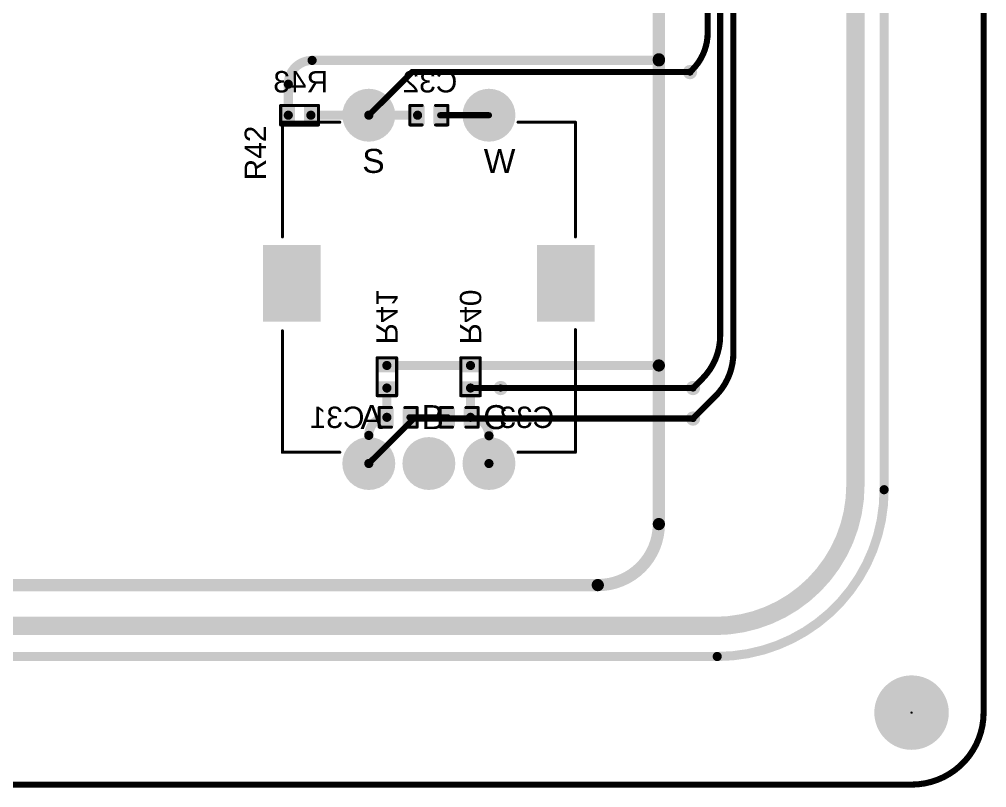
# Model space of a CAD drawing. Header units: inches. Extents: x 0 to 280, y 0 to 81.
# Drawn here: x 239.28 to 279.53, y -0.13 to 31.86 of the extents above; entities that cross this region are included whole.
import ezdxf

# ---------------------------------------------------------------- set-up
doc = ezdxf.new("R2010")
doc.units = ezdxf.units.IN
for name, color, linetype in [('Board Outline', 216, 'Continuous'), ('Bottom Layer', 5, 'Continuous'), ('Bottom Overlay', 54, 'Continuous'), ('Bottom Paste', 16, 'Continuous'), ('Bottom Solder', 6, 'Continuous'), ('Multi-Layer', 9, 'Continuous'), ('Pad Holes', 156, 'Continuous'), ('Top Layer', 1, 'Continuous'), ('Top Overlay', 2, 'Continuous'), ('Top Solder', 216, 'Continuous'), ('Via Holes', 16, 'Continuous')]:
    doc.layers.add(name, color=color, linetype=linetype)
doc.styles.add('Arial', font='', dxfattribs={"height": 0.2})
doc.styles.get('Arial').set_extended_font_data('Arial')

# ---------------------------------------------------------------- blocks, each defined once
blk = doc.blocks.new('R___0402_B_69')
at = {"layer": 'Bottom Layer'}
for points in [[(-0.2413, 0.3175), (-0.2412999999999999, -0.3175), (-0.6985, -0.3175), (-0.6985, 0.3175)], [(0.6985, 0.3175), (0.6985, -0.3175), (0.2413, -0.3175), (0.2412999999999999, 0.3175)]]:
    blk.add_hatch(color=5, dxfattribs=at).paths.add_polyline_path(points)
at = {"layer": 'Bottom Paste'}
for points in [[(-0.2413, 0.3175), (-0.2412999999999999, -0.3175), (-0.6985, -0.3175), (-0.6985, 0.3175)], [(0.6985, 0.3175), (0.6985, -0.3175), (0.2413, -0.3175), (0.2412999999999999, 0.3175)]]:
    blk.add_hatch(color=16, dxfattribs=at).paths.add_polyline_path(points)
at = {"layer": 'Bottom Solder'}
for points in [[(-0.18629884, 0.37250116), (-0.1862988399999999, -0.37250116), (-0.75350116, -0.37250116), (-0.75350116, 0.37250116)], [(0.75350116, 0.37250116), (0.75350116, -0.37250116), (0.18629884, -0.37250116), (0.1862988399999999, 0.37250116)]]:
    blk.add_hatch(color=6, dxfattribs=at).paths.add_polyline_path(points)
at = {"layer": 'Bottom Overlay'}
for points in [[(-0.7874, 0.4064, 0.127, 0.127, 0), (-0.7874, -0.4064, 0.127, 0.127, 0)], [(0.7874, 0.4064, 0.127, 0.127, 0), (-0.7874, 0.4064, 0.127, 0.127, 0)], [(0.8128, 0.4318, 0.0032258, 0.0032258, 0), (-0.8128, 0.4318, 0.0032258, 0.0032258, 0)], [(0.7874, 0.4064, 0.127, 0.127, 0), (0.7874, -0.4064, 0.127, 0.127, 0)], [(0.7874, -0.4064, 0.127, 0.127, 0), (-0.7874, -0.4064, 0.127, 0.127, 0)]]:
    blk.add_lwpolyline(points, format="xyseb", dxfattribs=at)
for points in [[(-0.8191499999999999, 0.4064, 0.0635, 0.0635, 1), (-0.7556499999999999, 0.4064, 0.0635, 0.0635, 1)], [(-0.8191499999999999, 0.4064, 0.0635, 0.0635, 1), (-0.7556499999999999, 0.4064, 0.0635, 0.0635, 1)], [(-0.81360518, 0.4318, 0.0016129, 0.0016129, 1), (-0.8119948199999999, 0.4318, 0.0016129, 0.0016129, 1)], [(0.7556499999999999, 0.4064, 0.0635, 0.0635, 1), (0.8191499999999999, 0.4064, 0.0635, 0.0635, 1)], [(0.7556499999999999, 0.4064, 0.0635, 0.0635, 1), (0.8191499999999999, 0.4064, 0.0635, 0.0635, 1)], [(0.8119948199999999, 0.4318, 0.0016129, 0.0016129, 1), (0.81360518, 0.4318, 0.0016129, 0.0016129, 1)], [(-0.8191499999999999, -0.4064, 0.0635, 0.0635, 1), (-0.7556499999999999, -0.4064, 0.0635, 0.0635, 1)], [(-0.8191499999999999, -0.4064, 0.0635, 0.0635, 1), (-0.7556499999999999, -0.4064, 0.0635, 0.0635, 1)], [(0.7556499999999999, -0.4064, 0.0635, 0.0635, 1), (0.8191499999999999, -0.4064, 0.0635, 0.0635, 1)], [(0.7556499999999999, -0.4064, 0.0635, 0.0635, 1), (0.8191499999999999, -0.4064, 0.0635, 0.0635, 1)]]:
    blk.add_lwpolyline(points, format="xyseb", close=True, dxfattribs=at)
blk = doc.blocks.new('PEC11H_4220F_S0024_70')
at = {"layer": 'Bottom Layer'}
h = blk.add_hatch(color=5, dxfattribs=at)
edge = h.paths.add_edge_path()
edge.add_arc((-2.50000008, 7.25000328), 1.00000054, 0, 360)
h = blk.add_hatch(color=5, dxfattribs=at)
edge = h.paths.add_edge_path()
edge.add_arc((2.50000008, 7.25000328), 1.00000054, 0, 360)
for points in [[(-6.7999991, 1.75000158), (-4.599998419999999, 1.75000158), (-4.599998419999999, -1.2499975), (-6.7999991, -1.2499975)], [(4.60000096, 1.75000158), (6.800001640000001, 1.75000158), (6.800001640000001, -1.2499975), (4.60000096, -1.2499975)]]:
    blk.add_hatch(color=5, dxfattribs=at).paths.add_polyline_path(points)
h = blk.add_hatch(color=5, dxfattribs=at)
edge = h.paths.add_edge_path()
edge.add_arc((-2.50000008, -7.249998199999999), 1.00000054, 0, 360)
h = blk.add_hatch(color=5, dxfattribs=at)
edge = h.paths.add_edge_path()
edge.add_arc((0, -7.249998199999999), 1.00000054, 0, 360)
h = blk.add_hatch(color=5, dxfattribs=at)
edge = h.paths.add_edge_path()
edge.add_arc((2.50000008, -7.249998199999999), 1.00000054, 0, 360)
at = {"layer": 'Bottom Solder'}
h = blk.add_hatch(color=6, dxfattribs=at)
edge = h.paths.add_edge_path()
edge.add_arc((-2.50000008, 7.25000328), 1.10160054, 0, 360)
h = blk.add_hatch(color=6, dxfattribs=at)
edge = h.paths.add_edge_path()
edge.add_arc((2.50000008, 7.25000328), 1.10160054, 0, 360)
for points in [[(-6.9015991, 1.85160158), (-4.498398419999999, 1.85160158), (-4.498398419999999, -1.3515975), (-6.9015991, -1.3515975)], [(4.49840096, 1.85160158), (6.901601639999999, 1.85160158), (6.901601639999999, -1.3515975), (4.49840096, -1.3515975)]]:
    blk.add_hatch(color=6, dxfattribs=at).paths.add_polyline_path(points)
h = blk.add_hatch(color=6, dxfattribs=at)
edge = h.paths.add_edge_path()
edge.add_arc((-2.50000008, -7.249998199999999), 1.10160054, 0, 360)
h = blk.add_hatch(color=6, dxfattribs=at)
edge = h.paths.add_edge_path()
edge.add_arc((0, -7.249998199999999), 1.10160054, 0, 360)
h = blk.add_hatch(color=6, dxfattribs=at)
edge = h.paths.add_edge_path()
edge.add_arc((2.50000008, -7.249998199999999), 1.10160054, 0, 360)
at = {"layer": 'Multi-Layer'}
h = blk.add_hatch(color=9, dxfattribs=at)
edge = h.paths.add_edge_path()
edge.add_arc((-2.50000008, 7.25000328), 1.00000054, 0, 360)
h = blk.add_hatch(color=9, dxfattribs=at)
edge = h.paths.add_edge_path()
edge.add_arc((2.50000008, 7.25000328), 1.00000054, 0, 360)
for points in [[(-6.7999991, 1.75000158), (-4.599998419999999, 1.75000158), (-4.599998419999999, -1.2499975), (-6.7999991, -1.2499975)], [(4.60000096, 1.75000158), (6.800001640000001, 1.75000158), (6.800001640000001, -1.2499975), (4.60000096, -1.2499975)]]:
    blk.add_hatch(color=9, dxfattribs=at).paths.add_polyline_path(points)
h = blk.add_hatch(color=9, dxfattribs=at)
edge = h.paths.add_edge_path()
edge.add_arc((-2.50000008, -7.249998199999999), 1.00000054, 0, 360)
h = blk.add_hatch(color=9, dxfattribs=at)
edge = h.paths.add_edge_path()
edge.add_arc((0, -7.249998199999999), 1.00000054, 0, 360)
h = blk.add_hatch(color=9, dxfattribs=at)
edge = h.paths.add_edge_path()
edge.add_arc((2.50000008, -7.249998199999999), 1.00000054, 0, 360)
at = {"layer": 'Pad Holes'}
h = blk.add_hatch(color=7, dxfattribs=at)
edge = h.paths.add_edge_path()
edge.add_arc((-2.50000008, 7.25000328), 0.499999, 0, 360)
h = blk.add_hatch(color=7, dxfattribs=at)
edge = h.paths.add_edge_path()
edge.add_arc((2.50000008, 7.25000328), 0.499999, 0, 360)
for points in [[(-6.39999863, -0.8499983), (-6.39999863, 1.35000238), (-4.99999889, 1.35000238), (-4.99999889, -0.8499983)], [(5.00000143, -0.8499983), (5.00000143, 1.35000238), (6.40000117, 1.35000238), (6.40000117, -0.8499983)]]:
    blk.add_hatch(color=7, dxfattribs=at).paths.add_polyline_path(points)
h = blk.add_hatch(color=7, dxfattribs=at)
edge = h.paths.add_edge_path()
edge.add_arc((-2.50000008, -7.249998199999999), 0.499999, 0, 360)
h = blk.add_hatch(color=7, dxfattribs=at)
edge = h.paths.add_edge_path()
edge.add_arc((0, -7.249998199999999), 0.499999, 0, 360)
h = blk.add_hatch(color=7, dxfattribs=at)
edge = h.paths.add_edge_path()
edge.add_arc((2.50000008, -7.249998199999999), 0.499999, 0, 360)
at = {"layer": 'Top Layer'}
h = blk.add_hatch(color=1, dxfattribs=at)
edge = h.paths.add_edge_path()
edge.add_arc((-2.50000008, 7.25000328), 1.00000054, 0, 360)
h = blk.add_hatch(color=1, dxfattribs=at)
edge = h.paths.add_edge_path()
edge.add_arc((2.50000008, 7.25000328), 1.00000054, 0, 360)
for points in [[(-6.7999991, 1.75000158), (-4.599998419999999, 1.75000158), (-4.599998419999999, -1.2499975), (-6.7999991, -1.2499975)], [(4.60000096, 1.75000158), (6.800001640000001, 1.75000158), (6.800001640000001, -1.2499975), (4.60000096, -1.2499975)]]:
    blk.add_hatch(color=1, dxfattribs=at).paths.add_polyline_path(points)
h = blk.add_hatch(color=1, dxfattribs=at)
edge = h.paths.add_edge_path()
edge.add_arc((-2.50000008, -7.249998199999999), 1.00000054, 0, 360)
h = blk.add_hatch(color=1, dxfattribs=at)
edge = h.paths.add_edge_path()
edge.add_arc((0, -7.249998199999999), 1.00000054, 0, 360)
h = blk.add_hatch(color=1, dxfattribs=at)
edge = h.paths.add_edge_path()
edge.add_arc((2.50000008, -7.249998199999999), 1.00000054, 0, 360)
at = {"layer": 'Top Solder'}
h = blk.add_hatch(color=216, dxfattribs=at)
edge = h.paths.add_edge_path()
edge.add_arc((-2.50000008, 7.25000328), 1.10160054, 0, 360)
h = blk.add_hatch(color=216, dxfattribs=at)
edge = h.paths.add_edge_path()
edge.add_arc((2.50000008, 7.25000328), 1.10160054, 0, 360)
for points in [[(-6.9015991, 1.85160158), (-4.498398419999999, 1.85160158), (-4.498398419999999, -1.3515975), (-6.9015991, -1.3515975)], [(4.49840096, 1.85160158), (6.901601639999999, 1.85160158), (6.901601639999999, -1.3515975), (4.49840096, -1.3515975)]]:
    blk.add_hatch(color=216, dxfattribs=at).paths.add_polyline_path(points)
h = blk.add_hatch(color=216, dxfattribs=at)
edge = h.paths.add_edge_path()
edge.add_arc((-2.50000008, -7.249998199999999), 1.10160054, 0, 360)
h = blk.add_hatch(color=216, dxfattribs=at)
edge = h.paths.add_edge_path()
edge.add_arc((0, -7.249998199999999), 1.10160054, 0, 360)
h = blk.add_hatch(color=216, dxfattribs=at)
edge = h.paths.add_edge_path()
edge.add_arc((2.50000008, -7.249998199999999), 1.10160054, 0, 360)
at = {"layer": 'Top Overlay'}
for points in [[(-6.095999999999999, 2.1844, 0.127, 0.127, 0), (-6.095999999999999, 6.959602540000001, 0.127, 0.127, 0)], [(-6.095999999999999, 6.959602540000001, 0.127, 0.127, 0), (-3.7084, 6.959602540000001, 0.127, 0.127, 0)], [(3.7084, 6.959602540000001, 0.127, 0.127, 0), (6.095999999999999, 6.959602540000001, 0.127, 0.127, 0)], [(6.095999999999999, 2.1844, 0.127, 0.127, 0), (6.095999999999999, 6.959602540000001, 0.127, 0.127, 0)], [(-6.095999999999999, -6.78179746, 0.127, 0.127, 0), (-6.095999999999999, -1.7272, 0.127, 0.127, 0)], [(6.095999999999999, -6.78179746, 0.127, 0.127, 0), (6.095999999999999, -1.6764, 0.127, 0.127, 0)], [(-6.095999999999999, -6.78179746, 0.127, 0.127, 0), (-3.7084, -6.78179746, 0.127, 0.127, 0)], [(3.7084, -6.78179746, 0.127, 0.127, 0), (6.095999999999999, -6.78179746, 0.127, 0.127, 0)]]:
    blk.add_lwpolyline(points, format="xyseb", dxfattribs=at)
for points in [[(-6.12775, 6.959602540000001, 0.0635, 0.0635, 1), (-6.064249999999999, 6.959602540000001, 0.0635, 0.0635, 1)], [(-6.12775, 6.959602540000001, 0.0635, 0.0635, 1), (-6.064249999999999, 6.959602540000001, 0.0635, 0.0635, 1)], [(-3.740149999999999, 6.959602540000001, 0.0635, 0.0635, 1), (-3.67665, 6.959602540000001, 0.0635, 0.0635, 1)], [(3.67665, 6.959602540000001, 0.0635, 0.0635, 1), (3.740149999999999, 6.959602540000001, 0.0635, 0.0635, 1)], [(6.064249999999999, 6.959602540000001, 0.0635, 0.0635, 1), (6.12775, 6.959602540000001, 0.0635, 0.0635, 1)], [(6.064249999999999, 6.959602540000001, 0.0635, 0.0635, 1), (6.12775, 6.959602540000001, 0.0635, 0.0635, 1)], [(-6.12775, 2.1844, 0.0635, 0.0635, 1), (-6.064249999999999, 2.1844, 0.0635, 0.0635, 1)], [(6.064249999999999, 2.1844, 0.0635, 0.0635, 1), (6.12775, 2.1844, 0.0635, 0.0635, 1)], [(-6.12775, -1.7272, 0.0635, 0.0635, 1), (-6.064249999999999, -1.7272, 0.0635, 0.0635, 1)], [(6.064249999999999, -1.6764, 0.0635, 0.0635, 1), (6.12775, -1.6764, 0.0635, 0.0635, 1)], [(-6.12775, -6.78179746, 0.0635, 0.0635, 1), (-6.064249999999999, -6.78179746, 0.0635, 0.0635, 1)], [(-6.12775, -6.78179746, 0.0635, 0.0635, 1), (-6.064249999999999, -6.78179746, 0.0635, 0.0635, 1)], [(-3.740149999999999, -6.78179746, 0.0635, 0.0635, 1), (-3.67665, -6.78179746, 0.0635, 0.0635, 1)], [(3.67665, -6.78179746, 0.0635, 0.0635, 1), (3.740149999999999, -6.78179746, 0.0635, 0.0635, 1)], [(6.064249999999999, -6.78179746, 0.0635, 0.0635, 1), (6.12775, -6.78179746, 0.0635, 0.0635, 1)], [(6.064249999999999, -6.78179746, 0.0635, 0.0635, 1), (6.12775, -6.78179746, 0.0635, 0.0635, 1)]]:
    blk.add_lwpolyline(points, format="xyseb", close=True, dxfattribs=at)
at = {"layer": 'Top Overlay', "style": 'Arial'}
for s, p in [('S', (-2.7718004, 4.848199599999999)), ('W', (2.2827996, 4.848199599999999)), ('A', (-2.8480004, -5.819800399999999)), ('B', (-0.3080004, -5.819800399999999)), ('C', (2.2573996, -5.819800399999999))]:
    blk.add_text(s, height=1.00000054, dxfattribs=at).set_placement(p)
blk = doc.blocks.new('R___0402_B_71')
at = {"layer": 'Bottom Layer'}
for points in [[(-0.2413, 0.3175), (-0.2412999999999999, -0.3175), (-0.6985, -0.3175), (-0.6985, 0.3175)], [(0.6985, 0.3175), (0.6985, -0.3175), (0.2413, -0.3175), (0.2412999999999999, 0.3175)]]:
    blk.add_hatch(color=5, dxfattribs=at).paths.add_polyline_path(points)
at = {"layer": 'Bottom Paste'}
for points in [[(-0.2413, 0.3175), (-0.2412999999999999, -0.3175), (-0.6985, -0.3175), (-0.6985, 0.3175)], [(0.6985, 0.3175), (0.6985, -0.3175), (0.2413, -0.3175), (0.2412999999999999, 0.3175)]]:
    blk.add_hatch(color=16, dxfattribs=at).paths.add_polyline_path(points)
at = {"layer": 'Bottom Solder'}
for points in [[(-0.18629884, 0.37250116), (-0.1862988399999999, -0.37250116), (-0.75350116, -0.37250116), (-0.75350116, 0.37250116)], [(0.75350116, 0.37250116), (0.75350116, -0.37250116), (0.18629884, -0.37250116), (0.1862988399999999, 0.37250116)]]:
    blk.add_hatch(color=6, dxfattribs=at).paths.add_polyline_path(points)
at = {"layer": 'Bottom Overlay'}
for points in [[(-0.7874, 0.4064, 0.127, 0.127, 0), (-0.7874, -0.4064, 0.127, 0.127, 0)], [(-0.7874, 0.4064, 0.127, 0.127, 0), (0.7874, 0.4064, 0.127, 0.127, 0)], [(-0.8128, 0.4318, 0.0032258, 0.0032258, 0), (0.8128, 0.4318, 0.0032258, 0.0032258, 0)], [(0.7874, 0.4064, 0.127, 0.127, 0), (0.7874, -0.4064, 0.127, 0.127, 0)], [(-0.7874, -0.4064, 0.127, 0.127, 0), (0.7874, -0.4064, 0.127, 0.127, 0)]]:
    blk.add_lwpolyline(points, format="xyseb", dxfattribs=at)
for points in [[(-0.8191499999999999, 0.4064, 0.0635, 0.0635, 1), (-0.7556499999999999, 0.4064, 0.0635, 0.0635, 1)], [(-0.8191499999999999, 0.4064, 0.0635, 0.0635, 1), (-0.7556499999999999, 0.4064, 0.0635, 0.0635, 1)], [(-0.81360518, 0.4318, 0.0016129, 0.0016129, 1), (-0.8119948199999999, 0.4318, 0.0016129, 0.0016129, 1)], [(0.7556499999999999, 0.4064, 0.0635, 0.0635, 1), (0.8191499999999999, 0.4064, 0.0635, 0.0635, 1)], [(0.7556499999999999, 0.4064, 0.0635, 0.0635, 1), (0.8191499999999999, 0.4064, 0.0635, 0.0635, 1)], [(0.8119948199999999, 0.4318, 0.0016129, 0.0016129, 1), (0.81360518, 0.4318, 0.0016129, 0.0016129, 1)], [(-0.8191499999999999, -0.4064, 0.0635, 0.0635, 1), (-0.7556499999999999, -0.4064, 0.0635, 0.0635, 1)], [(-0.8191499999999999, -0.4064, 0.0635, 0.0635, 1), (-0.7556499999999999, -0.4064, 0.0635, 0.0635, 1)], [(0.7556499999999999, -0.4064, 0.0635, 0.0635, 1), (0.8191499999999999, -0.4064, 0.0635, 0.0635, 1)], [(0.7556499999999999, -0.4064, 0.0635, 0.0635, 1), (0.8191499999999999, -0.4064, 0.0635, 0.0635, 1)]]:
    blk.add_lwpolyline(points, format="xyseb", close=True, dxfattribs=at)
blk = doc.blocks.new('R___0402_B_72')
at = {"layer": 'Bottom Layer'}
for points in [[(-0.2413, 0.3175), (-0.2412999999999999, -0.3175), (-0.6985, -0.3175), (-0.6985, 0.3175)], [(0.6985, 0.3175), (0.6985, -0.3175), (0.2413, -0.3175), (0.2412999999999999, 0.3175)]]:
    blk.add_hatch(color=5, dxfattribs=at).paths.add_polyline_path(points)
at = {"layer": 'Bottom Paste'}
for points in [[(-0.2413, 0.3175), (-0.2412999999999999, -0.3175), (-0.6985, -0.3175), (-0.6985, 0.3175)], [(0.6985, 0.3175), (0.6985, -0.3175), (0.2413, -0.3175), (0.2412999999999999, 0.3175)]]:
    blk.add_hatch(color=16, dxfattribs=at).paths.add_polyline_path(points)
at = {"layer": 'Bottom Solder'}
for points in [[(-0.18629884, 0.37250116), (-0.1862988399999999, -0.37250116), (-0.75350116, -0.37250116), (-0.75350116, 0.37250116)], [(0.75350116, 0.37250116), (0.75350116, -0.37250116), (0.18629884, -0.37250116), (0.1862988399999999, 0.37250116)]]:
    blk.add_hatch(color=6, dxfattribs=at).paths.add_polyline_path(points)
at = {"layer": 'Bottom Overlay'}
for points in [[(-0.7874, 0.4064, 0.127, 0.127, 0), (-0.7874, -0.4064, 0.127, 0.127, 0)], [(-0.7874, 0.4064, 0.127, 0.127, 0), (0.7874, 0.4064, 0.127, 0.127, 0)], [(-0.8128, 0.4318, 0.0032258, 0.0032258, 0), (0.8128, 0.4318, 0.0032258, 0.0032258, 0)], [(0.7874, 0.4064, 0.127, 0.127, 0), (0.7874, -0.4064, 0.127, 0.127, 0)], [(-0.7874, -0.4064, 0.127, 0.127, 0), (0.7874, -0.4064, 0.127, 0.127, 0)]]:
    blk.add_lwpolyline(points, format="xyseb", dxfattribs=at)
for points in [[(-0.8191499999999999, 0.4064, 0.0635, 0.0635, 1), (-0.7556499999999999, 0.4064, 0.0635, 0.0635, 1)], [(-0.8191499999999999, 0.4064, 0.0635, 0.0635, 1), (-0.7556499999999999, 0.4064, 0.0635, 0.0635, 1)], [(-0.81360518, 0.4318, 0.0016129, 0.0016129, 1), (-0.8119948199999999, 0.4318, 0.0016129, 0.0016129, 1)], [(0.7556499999999999, 0.4064, 0.0635, 0.0635, 1), (0.8191499999999999, 0.4064, 0.0635, 0.0635, 1)], [(0.7556499999999999, 0.4064, 0.0635, 0.0635, 1), (0.8191499999999999, 0.4064, 0.0635, 0.0635, 1)], [(0.8119948199999999, 0.4318, 0.0016129, 0.0016129, 1), (0.81360518, 0.4318, 0.0016129, 0.0016129, 1)], [(-0.8191499999999999, -0.4064, 0.0635, 0.0635, 1), (-0.7556499999999999, -0.4064, 0.0635, 0.0635, 1)], [(-0.8191499999999999, -0.4064, 0.0635, 0.0635, 1), (-0.7556499999999999, -0.4064, 0.0635, 0.0635, 1)], [(0.7556499999999999, -0.4064, 0.0635, 0.0635, 1), (0.8191499999999999, -0.4064, 0.0635, 0.0635, 1)], [(0.7556499999999999, -0.4064, 0.0635, 0.0635, 1), (0.8191499999999999, -0.4064, 0.0635, 0.0635, 1)]]:
    blk.add_lwpolyline(points, format="xyseb", close=True, dxfattribs=at)
blk = doc.blocks.new('C___0402_B_125')
at = {"layer": 'Bottom Layer'}
for points in [[(-0.2412999999999999, 0.3174999999999999), (-0.2413000000000001, -0.3175), (-0.6985, -0.3174999999999999), (-0.6985, 0.3175)], [(0.6985, 0.3174999999999999), (0.6985, -0.3175), (0.2412999999999999, -0.3174999999999999), (0.2413000000000001, 0.3175)]]:
    blk.add_hatch(color=5, dxfattribs=at).paths.add_polyline_path(points)
at = {"layer": 'Bottom Paste'}
for points in [[(-0.2412999999999999, 0.3174999999999999), (-0.2413000000000001, -0.3175), (-0.6985, -0.3174999999999999), (-0.6985, 0.3175)], [(0.6985, 0.3174999999999999), (0.6985, -0.3175), (0.2412999999999999, -0.3174999999999999), (0.2413000000000001, 0.3175)]]:
    blk.add_hatch(color=16, dxfattribs=at).paths.add_polyline_path(points)
at = {"layer": 'Bottom Solder'}
for points in [[(-0.1813001199999999, 0.3774998799999999), (-0.1813001200000001, -0.3774998800000001), (-0.7584998799999999, -0.3774998799999999), (-0.7584998799999999, 0.3774998800000001)], [(0.7584998799999999, 0.3774998799999999), (0.7584998799999999, -0.3774998800000001), (0.1813001199999999, -0.3774998799999999), (0.1813001200000001, 0.3774998800000001)]]:
    blk.add_hatch(color=6, dxfattribs=at).paths.add_polyline_path(points)
at = {"layer": 'Bottom Overlay'}
for points in [[(-0.7874, -0.4064, 0.127, 0.127, 0), (-0.7874, 0.4064, 0.127, 0.127, 0)], [(-0.7874, 0.4064, 0.127, 0.127, 0), (-0.2794, 0.4064, 0.127, 0.127, 0)], [(0.2794, 0.4064, 0.127, 0.127, 0), (0.7874, 0.4064, 0.127, 0.127, 0)], [(0.7874, -0.4064, 0.127, 0.127, 0), (0.7874, 0.4064, 0.127, 0.127, 0)], [(-0.7874, -0.4064, 0.127, 0.127, 0), (-0.2794, -0.4064, 0.127, 0.127, 0)], [(0.2794, -0.4064, 0.127, 0.127, 0), (0.7874, -0.4064, 0.127, 0.127, 0)]]:
    blk.add_lwpolyline(points, format="xyseb", dxfattribs=at)
for points in [[(-0.8191499999999999, 0.4064, 0.0635, 0.0635, 1), (-0.7556499999999999, 0.4064, 0.0635, 0.0635, 1)], [(-0.8191499999999999, 0.4064, 0.0635, 0.0635, 1), (-0.7556499999999999, 0.4064, 0.0635, 0.0635, 1)], [(-0.31115, 0.4064, 0.0635, 0.0635, 1), (-0.24765, 0.4064, 0.0635, 0.0635, 1)], [(0.24765, 0.4064, 0.0635, 0.0635, 1), (0.31115, 0.4064, 0.0635, 0.0635, 1)], [(0.7556499999999999, 0.4064, 0.0635, 0.0635, 1), (0.8191499999999999, 0.4064, 0.0635, 0.0635, 1)], [(0.7556499999999999, 0.4064, 0.0635, 0.0635, 1), (0.8191499999999999, 0.4064, 0.0635, 0.0635, 1)], [(-0.8191499999999999, -0.4064, 0.0635, 0.0635, 1), (-0.7556499999999999, -0.4064, 0.0635, 0.0635, 1)], [(-0.8191499999999999, -0.4064, 0.0635, 0.0635, 1), (-0.7556499999999999, -0.4064, 0.0635, 0.0635, 1)], [(-0.31115, -0.4064, 0.0635, 0.0635, 1), (-0.24765, -0.4064, 0.0635, 0.0635, 1)], [(0.24765, -0.4064, 0.0635, 0.0635, 1), (0.31115, -0.4064, 0.0635, 0.0635, 1)], [(0.7556499999999999, -0.4064, 0.0635, 0.0635, 1), (0.8191499999999999, -0.4064, 0.0635, 0.0635, 1)], [(0.7556499999999999, -0.4064, 0.0635, 0.0635, 1), (0.8191499999999999, -0.4064, 0.0635, 0.0635, 1)]]:
    blk.add_lwpolyline(points, format="xyseb", close=True, dxfattribs=at)
blk = doc.blocks.new('C___0402_B_126')
at = {"layer": 'Bottom Layer'}
for points in [[(-0.2413, 0.3175), (-0.2412999999999999, -0.3175), (-0.6985, -0.3175), (-0.6985, 0.3175)], [(0.6985, 0.3175), (0.6985, -0.3175), (0.2413, -0.3175), (0.2412999999999999, 0.3175)]]:
    blk.add_hatch(color=5, dxfattribs=at).paths.add_polyline_path(points)
at = {"layer": 'Bottom Paste'}
for points in [[(-0.2413, 0.3175), (-0.2412999999999999, -0.3175), (-0.6985, -0.3175), (-0.6985, 0.3175)], [(0.6985, 0.3175), (0.6985, -0.3175), (0.2413, -0.3175), (0.2412999999999999, 0.3175)]]:
    blk.add_hatch(color=16, dxfattribs=at).paths.add_polyline_path(points)
at = {"layer": 'Bottom Solder'}
for points in [[(-0.18130012, 0.37749988), (-0.18130012, -0.37749988), (-0.7584998799999999, -0.37749988), (-0.7584998799999999, 0.37749988)], [(0.7584998799999999, 0.37749988), (0.7584998799999999, -0.37749988), (0.18130012, -0.37749988), (0.18130012, 0.37749988)]]:
    blk.add_hatch(color=6, dxfattribs=at).paths.add_polyline_path(points)
at = {"layer": 'Bottom Overlay'}
for points in [[(-0.7874, 0.4064, 0.127, 0.127, 0), (-0.7874, -0.4064, 0.127, 0.127, 0)], [(-0.2794, 0.4064, 0.127, 0.127, 0), (-0.7874, 0.4064, 0.127, 0.127, 0)], [(0.7874, 0.4064, 0.127, 0.127, 0), (0.2794, 0.4064, 0.127, 0.127, 0)], [(0.7874, 0.4064, 0.127, 0.127, 0), (0.7874, -0.4064, 0.127, 0.127, 0)], [(-0.2794, -0.4064, 0.127, 0.127, 0), (-0.7874, -0.4064, 0.127, 0.127, 0)], [(0.7874, -0.4064, 0.127, 0.127, 0), (0.2794, -0.4064, 0.127, 0.127, 0)]]:
    blk.add_lwpolyline(points, format="xyseb", dxfattribs=at)
for points in [[(-0.8191499999999999, 0.4064, 0.0635, 0.0635, 1), (-0.7556499999999999, 0.4064, 0.0635, 0.0635, 1)], [(-0.8191499999999999, 0.4064, 0.0635, 0.0635, 1), (-0.7556499999999999, 0.4064, 0.0635, 0.0635, 1)], [(-0.31115, 0.4064, 0.0635, 0.0635, 1), (-0.24765, 0.4064, 0.0635, 0.0635, 1)], [(0.24765, 0.4064, 0.0635, 0.0635, 1), (0.31115, 0.4064, 0.0635, 0.0635, 1)], [(0.7556499999999999, 0.4064, 0.0635, 0.0635, 1), (0.8191499999999999, 0.4064, 0.0635, 0.0635, 1)], [(0.7556499999999999, 0.4064, 0.0635, 0.0635, 1), (0.8191499999999999, 0.4064, 0.0635, 0.0635, 1)], [(-0.8191499999999999, -0.4064, 0.0635, 0.0635, 1), (-0.7556499999999999, -0.4064, 0.0635, 0.0635, 1)], [(-0.8191499999999999, -0.4064, 0.0635, 0.0635, 1), (-0.7556499999999999, -0.4064, 0.0635, 0.0635, 1)], [(-0.31115, -0.4064, 0.0635, 0.0635, 1), (-0.24765, -0.4064, 0.0635, 0.0635, 1)], [(0.24765, -0.4064, 0.0635, 0.0635, 1), (0.31115, -0.4064, 0.0635, 0.0635, 1)], [(0.7556499999999999, -0.4064, 0.0635, 0.0635, 1), (0.8191499999999999, -0.4064, 0.0635, 0.0635, 1)], [(0.7556499999999999, -0.4064, 0.0635, 0.0635, 1), (0.8191499999999999, -0.4064, 0.0635, 0.0635, 1)]]:
    blk.add_lwpolyline(points, format="xyseb", close=True, dxfattribs=at)
blk = doc.blocks.new('C___0402_B_127')
at = {"layer": 'Bottom Layer'}
for points in [[(-0.2413, 0.3175), (-0.2412999999999999, -0.3175), (-0.6985, -0.3175), (-0.6985, 0.3175)], [(0.6985, 0.3175), (0.6985, -0.3175), (0.2413, -0.3175), (0.2412999999999999, 0.3175)]]:
    blk.add_hatch(color=5, dxfattribs=at).paths.add_polyline_path(points)
at = {"layer": 'Bottom Paste'}
for points in [[(-0.2413, 0.3175), (-0.2412999999999999, -0.3175), (-0.6985, -0.3175), (-0.6985, 0.3175)], [(0.6985, 0.3175), (0.6985, -0.3175), (0.2413, -0.3175), (0.2412999999999999, 0.3175)]]:
    blk.add_hatch(color=16, dxfattribs=at).paths.add_polyline_path(points)
at = {"layer": 'Bottom Solder'}
for points in [[(-0.18130012, 0.37749988), (-0.18130012, -0.37749988), (-0.7584998799999999, -0.37749988), (-0.7584998799999999, 0.37749988)], [(0.7584998799999999, 0.37749988), (0.7584998799999999, -0.37749988), (0.18130012, -0.37749988), (0.18130012, 0.37749988)]]:
    blk.add_hatch(color=6, dxfattribs=at).paths.add_polyline_path(points)
at = {"layer": 'Bottom Overlay'}
for points in [[(-0.7874, 0.4064, 0.127, 0.127, 0), (-0.7874, -0.4064, 0.127, 0.127, 0)], [(-0.2794, 0.4064, 0.127, 0.127, 0), (-0.7874, 0.4064, 0.127, 0.127, 0)], [(0.7874, 0.4064, 0.127, 0.127, 0), (0.2794, 0.4064, 0.127, 0.127, 0)], [(0.7874, 0.4064, 0.127, 0.127, 0), (0.7874, -0.4064, 0.127, 0.127, 0)], [(-0.2794, -0.4064, 0.127, 0.127, 0), (-0.7874, -0.4064, 0.127, 0.127, 0)], [(0.7874, -0.4064, 0.127, 0.127, 0), (0.2794, -0.4064, 0.127, 0.127, 0)]]:
    blk.add_lwpolyline(points, format="xyseb", dxfattribs=at)
for points in [[(-0.8191499999999999, 0.4064, 0.0635, 0.0635, 1), (-0.7556499999999999, 0.4064, 0.0635, 0.0635, 1)], [(-0.8191499999999999, 0.4064, 0.0635, 0.0635, 1), (-0.7556499999999999, 0.4064, 0.0635, 0.0635, 1)], [(-0.31115, 0.4064, 0.0635, 0.0635, 1), (-0.24765, 0.4064, 0.0635, 0.0635, 1)], [(0.24765, 0.4064, 0.0635, 0.0635, 1), (0.31115, 0.4064, 0.0635, 0.0635, 1)], [(0.7556499999999999, 0.4064, 0.0635, 0.0635, 1), (0.8191499999999999, 0.4064, 0.0635, 0.0635, 1)], [(0.7556499999999999, 0.4064, 0.0635, 0.0635, 1), (0.8191499999999999, 0.4064, 0.0635, 0.0635, 1)], [(-0.8191499999999999, -0.4064, 0.0635, 0.0635, 1), (-0.7556499999999999, -0.4064, 0.0635, 0.0635, 1)], [(-0.8191499999999999, -0.4064, 0.0635, 0.0635, 1), (-0.7556499999999999, -0.4064, 0.0635, 0.0635, 1)], [(-0.31115, -0.4064, 0.0635, 0.0635, 1), (-0.24765, -0.4064, 0.0635, 0.0635, 1)], [(0.24765, -0.4064, 0.0635, 0.0635, 1), (0.31115, -0.4064, 0.0635, 0.0635, 1)], [(0.7556499999999999, -0.4064, 0.0635, 0.0635, 1), (0.8191499999999999, -0.4064, 0.0635, 0.0635, 1)], [(0.7556499999999999, -0.4064, 0.0635, 0.0635, 1), (0.8191499999999999, -0.4064, 0.0635, 0.0635, 1)]]:
    blk.add_lwpolyline(points, format="xyseb", close=True, dxfattribs=at)

msp = doc.modelspace()

# ---------------------------------------------------------------- hatches: boundary and pattern name
at = {"layer": 'Bottom Layer'}
h = msp.add_hatch(color=5, dxfattribs=at)
edge = h.paths.add_edge_path()
edge.add_arc((267.1826, 29.662374), 0.2999994, 0, 360)
h = msp.add_hatch(color=5, dxfattribs=at)
edge = h.paths.add_edge_path()
edge.add_arc((259.3086, 16.51), 0.2999994, 0, 360)
h = msp.add_hatch(color=5, dxfattribs=at)
edge = h.paths.add_edge_path()
edge.add_arc((267.3096, 16.51), 0.2999994, 0, 360)
h = msp.add_hatch(color=5, dxfattribs=at)
edge = h.paths.add_edge_path()
edge.add_arc((267.3096, 15.24), 0.2999994, 0, 360)
at = {"layer": 'Bottom Solder'}
h = msp.add_hatch(color=6, dxfattribs=at)
edge = h.paths.add_edge_path()
edge.add_arc((276.40300066, 2.9972), 0.0508, 0, 360)
at = {"layer": 'Pad Holes'}
h = msp.add_hatch(color=7, dxfattribs=at)
edge = h.paths.add_edge_path()
edge.add_arc((276.40300066, 2.9972), 1.54999944, 0, 360)
at = {"layer": 'Top Layer'}
h = msp.add_hatch(color=1, dxfattribs=at)
edge = h.paths.add_edge_path()
edge.add_arc((267.1826, 29.662374), 0.2999994, 0, 360)
h = msp.add_hatch(color=1, dxfattribs=at)
edge = h.paths.add_edge_path()
edge.add_arc((259.3086, 16.51), 0.2999994, 0, 360)
h = msp.add_hatch(color=1, dxfattribs=at)
edge = h.paths.add_edge_path()
edge.add_arc((267.3096, 16.51), 0.2999994, 0, 360)
h = msp.add_hatch(color=1, dxfattribs=at)
edge = h.paths.add_edge_path()
edge.add_arc((267.3096, 15.24), 0.2999994, 0, 360)
at = {"layer": 'Top Solder'}
h = msp.add_hatch(color=216, dxfattribs=at)
edge = h.paths.add_edge_path()
edge.add_arc((276.40300066, 2.9972), 0.0508, 0, 360)
at = {"layer": 'Via Holes'}
h = msp.add_hatch(color=7, dxfattribs=at)
edge = h.paths.add_edge_path()
edge.add_arc((267.1826, 29.662374), 0.1499997, 0, 360)
h = msp.add_hatch(color=7, dxfattribs=at)
edge = h.paths.add_edge_path()
edge.add_arc((259.3086, 16.51), 0.1499997, 0, 360)
h = msp.add_hatch(color=7, dxfattribs=at)
edge = h.paths.add_edge_path()
edge.add_arc((267.3096, 16.51), 0.1499997, 0, 360)
h = msp.add_hatch(color=7, dxfattribs=at)
edge = h.paths.add_edge_path()
edge.add_arc((267.3096, 15.24), 0.1499997, 0, 360)

# ---------------------------------------------------------------- linework, layer by layer
at = {"layer": 'Board Outline'}
for points in [[(279.4, 2.9972, 0.254, 0.254, 0), (279.4, 78.2828, 0.254, 0.254, 0)], [(279.4, 2.9972, 0.254, 0.254, -0.4142135623730951), (276.4028, 0, 0.254, 0.254, 0)], [(2.9972, 0, 0.254, 0.254, 0), (276.4028, 0, 0.254, 0.254, 0)]]:
    msp.add_lwpolyline(points, format="xyseb", dxfattribs=at)
for points in [[(279.3365, 2.9972, 0.127, 0.127, 1), (279.4635, 2.9972, 0.127, 0.127, 1)], [(279.3365, 2.9972, 0.127, 0.127, 1), (279.4635, 2.9972, 0.127, 0.127, 1)], [(276.3393, 0, 0.127, 0.127, 1), (276.4663, 0, 0.127, 0.127, 1)], [(276.3393, 0, 0.127, 0.127, 1), (276.4663, 0, 0.127, 0.127, 1)]]:
    msp.add_lwpolyline(points, format="xyseb", close=True, dxfattribs=at)
at = {"layer": 'Bottom Layer'}
for points in [[(267.9192, 31.30539332, 0.254, 0.254, 0), (267.9192, 71.29000474, 0.254, 0.254, 0)], [(268.43906688, 18.69157044, 0.254, 0.254, 0), (268.43906688, 71.13055623999999, 0.254, 0.254, 0)], [(268.9879177, 17.97042126, 0.254, 0.254, 0), (268.9879177, 71.2925549, 0.254, 0.254, 0)], [(265.8872, 30.19610928, 0.508, 0.508, 0), (265.8872, 37.33799999999999, 0.508, 0.508, 0)], [(267.9192, 31.30539332, 0.254, 0.254, -0.198912367379658), (267.27826402, 29.75804056, 0.254, 0.254, 0)], [(250.4694, 29.15919999999999, 0.3809999999999999, 0.3809999999999999, -0.4142135623730951), (251.46, 30.1498, 0.3809999999999999, 0.3809999999999999, 0)], [(251.46, 30.1498, 0.3809999999999999, 0.3809999999999999, 0), (265.8408907199999, 30.1498, 0.3809999999999999, 0.3809999999999999, 0)], [(265.8872, 17.44980254, 0.508, 0.508, 0), (265.8872, 30.1498, 0.508, 0.508, 0)], [(265.8872, 30.19610928, 0.3809999999999999, 0.3809999999999999, -0.4142135623730951), (265.8408907199999, 30.1498, 0.3809999999999999, 0.3809999999999999, 0)], [(265.8872, 30.1498, 0.3809999999999999, 0.3809999999999999, 0), (265.8872, 30.19610928, 0.3809999999999999, 0.3809999999999999, 0)], [(267.1826, 29.662374, 0.254, 0.254, 0), (267.27826402, 29.75803802, 0.254, 0.254, 0)], [(250.4694, 27.86757443999999, 0.3809999999999999, 0.3809999999999999, 0), (250.4694, 29.15919999999999, 0.3809999999999999, 0.3809999999999999, 0)], [(251.4092, 27.86757443999999, 0.3809999999999999, 0.3809999999999999, 0), (253.81908342, 27.86757443999999, 0.3809999999999999, 0.3809999999999999, 0)], [(253.81908342, 27.86757443999999, 0.3809999999999999, 0.3809999999999999, 0), (255.8491835, 27.86757443999999, 0.3809999999999999, 0.3809999999999999, 0)], [(256.7889835, 27.86757443999999, 0.254, 0.254, 0), (258.81908358, 27.86757443999999, 0.254, 0.254, 0)], [(268.43906688, 18.69157044, 0.254, 0.254, -0.198912367379658), (267.69511866, 16.89551866, 0.254, 0.254, 0)], [(268.9879177, 17.97042126, 0.254, 0.254, -0.198912367379658), (268.24396948, 16.17436948, 0.254, 0.254, 0)], [(254.5715, 17.4498, 0.3809999999999999, 0.3809999999999999, 0), (258.0513, 17.4498, 0.3809999999999999, 0.3809999999999999, 0)], [(258.0513, 17.4498, 0.3809999999999999, 0.3809999999999999, 0), (265.88719746, 17.4498, 0.3809999999999999, 0.3809999999999999, 0)], [(265.8872, 10.8458, 0.508, 0.508, 0), (265.8872, 17.44980254, 0.508, 0.508, 0)], [(265.88719746, 17.4498, 0.3809999999999999, 0.3809999999999999, 0), (265.8872, 17.44980254, 0.3809999999999999, 0.3809999999999999, 0)], [(267.3096, 16.51, 0.254, 0.254, 0), (267.69511866, 16.89551866, 0.254, 0.254, 0)], [(254.5715, 15.2908, 0.3809999999999999, 0.3809999999999999, 0), (254.5715, 16.51, 0.3809999999999999, 0.3809999999999999, 0)], [(258.0513, 15.2908, 0.3809999999999999, 0.3809999999999999, 0), (258.0513, 16.51, 0.3809999999999999, 0.3809999999999999, 0)], [(258.0513, 16.51, 0.254, 0.254, 0), (259.3086, 16.51, 0.254, 0.254, 0)], [(267.3096, 15.24, 0.254, 0.254, 0), (268.24396948, 16.17436948, 0.254, 0.254, 0)], [(253.81908342, 14.53838342, 0.3809999999999999, 0.3809999999999999, -0.4142135623730951), (254.5715, 15.2908, 0.3809999999999999, 0.3809999999999999, 0)], [(255.5113, 15.2908, 0.254, 0.254, 0), (257.1115, 15.2908, 0.254, 0.254, 0)], [(258.0513, 15.2908, 0.3809999999999999, 0.3809999999999999, -0.4142135623730951), (258.81908358, 14.52301642, 0.3809999999999999, 0.3809999999999999, 0)], [(253.81908342, 13.36757296, 0.3809999999999999, 0.3809999999999999, 0), (253.81908342, 14.53838342, 0.3809999999999999, 0.3809999999999999, 0)], [(258.81908358, 13.36757296, 0.3809999999999999, 0.3809999999999999, 0), (258.81908358, 14.52301642, 0.3809999999999999, 0.3809999999999999, 0)], [(265.8872, 10.8458, 0.508, 0.508, -0.4142135623730951), (263.3472, 8.3058, 0.508, 0.508, 0)], [(214.63, 8.3058, 0.508, 0.508, 0), (263.3472, 8.3058, 0.508, 0.508, 0)]]:
    msp.add_lwpolyline(points, format="xyseb", dxfattribs=at)
for points in [[(267.8557, 31.30539332, 0.127, 0.127, 1), (267.9827, 31.30539332, 0.127, 0.127, 1)], [(267.8557, 31.30539332, 0.127, 0.127, 1), (267.9827, 31.30539332, 0.127, 0.127, 1)], [(251.36475, 30.1498, 0.1905, 0.1905, 1), (251.55525, 30.1498, 0.1905, 0.1905, 1)], [(251.36475, 30.1498, 0.1905, 0.1905, 1), (251.55525, 30.1498, 0.1905, 0.1905, 1)], [(265.7601999999999, 30.19610928, 0.254, 0.254, 1), (266.0142, 30.19610928, 0.254, 0.254, 1)], [(265.7601999999999, 30.1498, 0.254, 0.254, 1), (266.0142, 30.1498, 0.254, 0.254, 1)], [(265.74564072, 30.1498, 0.1905, 0.1905, 1), (265.93614072, 30.1498, 0.1905, 0.1905, 1)], [(265.74564072, 30.1498, 0.1905, 0.1905, 1), (265.93614072, 30.1498, 0.1905, 0.1905, 1)], [(265.79195, 30.19610928, 0.1905, 0.1905, 1), (265.98245, 30.19610928, 0.1905, 0.1905, 1)], [(265.79195, 30.19610928, 0.1905, 0.1905, 1), (265.98245, 30.19610928, 0.1905, 0.1905, 1)], [(265.79195, 30.1498, 0.1905, 0.1905, 1), (265.98245, 30.1498, 0.1905, 0.1905, 1)], [(267.1191, 29.662374, 0.127, 0.127, 1), (267.2461, 29.662374, 0.127, 0.127, 1)], [(267.21476402, 29.75804056, 0.127, 0.127, 1), (267.34176402, 29.75804056, 0.127, 0.127, 1)], [(267.21476402, 29.75803802, 0.127, 0.127, 1), (267.34176402, 29.75803802, 0.127, 0.127, 1)], [(250.37415, 29.15919999999999, 0.1905, 0.1905, 1), (250.56465, 29.15919999999999, 0.1905, 0.1905, 1)], [(250.37415, 29.15919999999999, 0.1905, 0.1905, 1), (250.56465, 29.15919999999999, 0.1905, 0.1905, 1)], [(250.37415, 27.86757443999999, 0.1905, 0.1905, 1), (250.56465, 27.86757443999999, 0.1905, 0.1905, 1)], [(251.31395, 27.86757443999999, 0.1905, 0.1905, 1), (251.50445, 27.86757443999999, 0.1905, 0.1905, 1)], [(253.72383342, 27.86757443999999, 0.1905, 0.1905, 1), (253.91433342, 27.86757443999999, 0.1905, 0.1905, 1)], [(253.72383342, 27.86757443999999, 0.1905, 0.1905, 1), (253.91433342, 27.86757443999999, 0.1905, 0.1905, 1)], [(255.7539335, 27.86757443999999, 0.1905, 0.1905, 1), (255.9444335, 27.86757443999999, 0.1905, 0.1905, 1)], [(256.7254835, 27.86757443999999, 0.127, 0.127, 1), (256.8524835, 27.86757443999999, 0.127, 0.127, 1)], [(258.7555835799999, 27.86757443999999, 0.127, 0.127, 1), (258.88258358, 27.86757443999999, 0.127, 0.127, 1)], [(268.37556688, 18.69157044, 0.127, 0.127, 1), (268.50256688, 18.69157044, 0.127, 0.127, 1)], [(268.37556688, 18.69157044, 0.127, 0.127, 1), (268.50256688, 18.69157044, 0.127, 0.127, 1)], [(268.9244177, 17.97042126, 0.127, 0.127, 1), (269.0514177, 17.97042126, 0.127, 0.127, 1)], [(268.9244177, 17.97042126, 0.127, 0.127, 1), (269.0514177, 17.97042126, 0.127, 0.127, 1)], [(254.47625, 17.4498, 0.1905, 0.1905, 1), (254.66675, 17.4498, 0.1905, 0.1905, 1)], [(257.9560499999999, 17.4498, 0.1905, 0.1905, 1), (258.14655, 17.4498, 0.1905, 0.1905, 1)], [(257.9560499999999, 17.4498, 0.1905, 0.1905, 1), (258.14655, 17.4498, 0.1905, 0.1905, 1)], [(265.7601999999999, 17.44980254, 0.254, 0.254, 1), (266.0142, 17.44980254, 0.254, 0.254, 1)], [(265.7601999999999, 17.44980254, 0.254, 0.254, 1), (266.0142, 17.44980254, 0.254, 0.254, 1)], [(265.79194746, 17.4498, 0.1905, 0.1905, 1), (265.98244746, 17.4498, 0.1905, 0.1905, 1)], [(265.79194746, 17.4498, 0.1905, 0.1905, 1), (265.98244746, 17.4498, 0.1905, 0.1905, 1)], [(265.79195, 17.44980254, 0.1905, 0.1905, 1), (265.98245, 17.44980254, 0.1905, 0.1905, 1)], [(267.63161866, 16.89551866, 0.127, 0.127, 1), (267.75861866, 16.89551866, 0.127, 0.127, 1)], [(267.63161866, 16.89551866, 0.127, 0.127, 1), (267.75861866, 16.89551866, 0.127, 0.127, 1)], [(254.47625, 16.51, 0.1905, 0.1905, 1), (254.66675, 16.51, 0.1905, 0.1905, 1)], [(257.9560499999999, 16.51, 0.1905, 0.1905, 1), (258.14655, 16.51, 0.1905, 0.1905, 1)], [(257.9878, 16.51, 0.127, 0.127, 1), (258.1148, 16.51, 0.127, 0.127, 1)], [(259.2451, 16.51, 0.127, 0.127, 1), (259.3721, 16.51, 0.127, 0.127, 1)], [(267.2461, 16.51, 0.127, 0.127, 1), (267.3731, 16.51, 0.127, 0.127, 1)], [(268.18046948, 16.17436948, 0.127, 0.127, 1), (268.30746948, 16.17436948, 0.127, 0.127, 1)], [(268.18046948, 16.17436948, 0.127, 0.127, 1), (268.30746948, 16.17436948, 0.127, 0.127, 1)], [(254.47625, 15.2908, 0.1905, 0.1905, 1), (254.66675, 15.2908, 0.1905, 0.1905, 1)], [(254.47625, 15.2908, 0.1905, 0.1905, 1), (254.66675, 15.2908, 0.1905, 0.1905, 1)], [(255.4478, 15.2908, 0.127, 0.127, 1), (255.5748, 15.2908, 0.127, 0.127, 1)], [(257.0479999999999, 15.2908, 0.127, 0.127, 1), (257.175, 15.2908, 0.127, 0.127, 1)], [(257.9560499999999, 15.2908, 0.1905, 0.1905, 1), (258.14655, 15.2908, 0.1905, 0.1905, 1)], [(257.9560499999999, 15.2908, 0.1905, 0.1905, 1), (258.14655, 15.2908, 0.1905, 0.1905, 1)], [(267.2461, 15.24, 0.127, 0.127, 1), (267.3731, 15.24, 0.127, 0.127, 1)], [(253.72383342, 14.53838342, 0.1905, 0.1905, 1), (253.91433342, 14.53838342, 0.1905, 0.1905, 1)], [(253.72383342, 14.53838342, 0.1905, 0.1905, 1), (253.91433342, 14.53838342, 0.1905, 0.1905, 1)], [(258.72383358, 14.52301642, 0.1905, 0.1905, 1), (258.91433358, 14.52301642, 0.1905, 0.1905, 1)], [(258.72383358, 14.52301642, 0.1905, 0.1905, 1), (258.91433358, 14.52301642, 0.1905, 0.1905, 1)], [(253.72383342, 13.36757296, 0.1905, 0.1905, 1), (253.91433342, 13.36757296, 0.1905, 0.1905, 1)], [(258.72383358, 13.36757296, 0.1905, 0.1905, 1), (258.91433358, 13.36757296, 0.1905, 0.1905, 1)], [(265.7601999999999, 10.8458, 0.254, 0.254, 1), (266.0142, 10.8458, 0.254, 0.254, 1)], [(265.7601999999999, 10.8458, 0.254, 0.254, 1), (266.0142, 10.8458, 0.254, 0.254, 1)], [(263.2202, 8.3058, 0.254, 0.254, 1), (263.4742, 8.3058, 0.254, 0.254, 1)], [(263.2202, 8.3058, 0.254, 0.254, 1), (263.4742, 8.3058, 0.254, 0.254, 1)]]:
    msp.add_lwpolyline(points, format="xyseb", close=True, dxfattribs=at)
at = {"layer": 'Top Layer'}
for points in [[(274.06619812, 12.45691946, 0.7619999999999999, 0.7619999999999999, 0), (274.06619812, 69.02415202, 0.7619999999999999, 0.7619999999999999, 0)], [(275.2598, 12.27696808, 0.3809999999999999, 0.3809999999999999, 0), (275.2598, 42.01159999999999, 0.3809999999999999, 0.3809999999999999, 0)], [(253.81908342, 27.86757443999999, 0.254, 0.254, 0), (255.61388298, 29.662374, 0.254, 0.254, 0)], [(255.61388298, 29.662374, 0.254, 0.254, 0), (267.1826, 29.662374, 0.254, 0.254, 0)], [(259.3086, 16.51, 0.254, 0.254, 0), (267.3096, 16.51, 0.254, 0.254, 0)], [(253.81908342, 13.36757296, 0.254, 0.254, 0), (255.69151046, 15.24, 0.254, 0.254, 0)], [(255.69151046, 15.24, 0.254, 0.254, 0), (267.3096, 15.24, 0.254, 0.254, 0)], [(274.06619812, 12.45691946, 0.7619999999999999, 0.7619999999999999, -0.4142135623730951), (268.21327866, 6.604, 0.7619999999999999, 0.7619999999999999, 0)], [(275.2598, 12.27696808, 0.3809999999999999, 0.3809999999999999, -0.4142135623730951), (268.31683192, 5.334, 0.3809999999999999, 0.3809999999999999, 0)], [(93.5736, 6.604, 0.7619999999999999, 0.7619999999999999, 0), (268.21327866, 6.604, 0.7619999999999999, 0.7619999999999999, 0)], [(189.4332, 5.334, 0.3809999999999999, 0.3809999999999999, 0), (268.31683192, 5.334, 0.3809999999999999, 0.3809999999999999, 0)]]:
    msp.add_lwpolyline(points, format="xyseb", dxfattribs=at)
for points in [[(255.55038298, 29.662374, 0.127, 0.127, 1), (255.67738298, 29.662374, 0.127, 0.127, 1)], [(255.55038298, 29.662374, 0.127, 0.127, 1), (255.67738298, 29.662374, 0.127, 0.127, 1)], [(267.1191, 29.662374, 0.127, 0.127, 1), (267.2461, 29.662374, 0.127, 0.127, 1)], [(253.75558342, 27.86757443999999, 0.127, 0.127, 1), (253.88258342, 27.86757443999999, 0.127, 0.127, 1)], [(259.2451, 16.51, 0.127, 0.127, 1), (259.3721, 16.51, 0.127, 0.127, 1)], [(267.2461, 16.51, 0.127, 0.127, 1), (267.3731, 16.51, 0.127, 0.127, 1)], [(255.62801046, 15.24, 0.127, 0.127, 1), (255.75501046, 15.24, 0.127, 0.127, 1)], [(255.62801046, 15.24, 0.127, 0.127, 1), (255.75501046, 15.24, 0.127, 0.127, 1)], [(267.2461, 15.24, 0.127, 0.127, 1), (267.3731, 15.24, 0.127, 0.127, 1)], [(253.75558342, 13.36757296, 0.127, 0.127, 1), (253.88258342, 13.36757296, 0.127, 0.127, 1)], [(273.87569812, 12.45691946, 0.3809999999999999, 0.3809999999999999, 1), (274.25669812, 12.45691946, 0.3809999999999999, 0.3809999999999999, 1)], [(273.87569812, 12.45691946, 0.3809999999999999, 0.3809999999999999, 1), (274.25669812, 12.45691946, 0.3809999999999999, 0.3809999999999999, 1)], [(275.16455, 12.27696808, 0.1905, 0.1905, 1), (275.35505, 12.27696808, 0.1905, 0.1905, 1)], [(275.16455, 12.27696808, 0.1905, 0.1905, 1), (275.35505, 12.27696808, 0.1905, 0.1905, 1)], [(268.02277866, 6.604, 0.3809999999999999, 0.3809999999999999, 1), (268.4037786599999, 6.604, 0.3809999999999999, 0.3809999999999999, 1)], [(268.02277866, 6.604, 0.3809999999999999, 0.3809999999999999, 1), (268.4037786599999, 6.604, 0.3809999999999999, 0.3809999999999999, 1)], [(268.22158192, 5.334, 0.1905, 0.1905, 1), (268.41208192, 5.334, 0.1905, 0.1905, 1)], [(268.22158192, 5.334, 0.1905, 0.1905, 1), (268.41208192, 5.334, 0.1905, 0.1905, 1)]]:
    msp.add_lwpolyline(points, format="xyseb", close=True, dxfattribs=at)

# ---------------------------------------------------------------- block references
for name, p in [('PEC11H_4220F_S0024_70', (256.3190835, 20.61757116)), ('C___0402_B_125', (257.5814, 15.2908))]:
    msp.add_blockref(name, p)
for name, p, rotation in [('R___0402_B_69', (250.9393, 27.86757443999999), 180), ('C___0402_B_126', (256.3190835, 27.86757443999999), 180), ('R___0402_B_71', (254.5715, 16.9799), 90), ('R___0402_B_72', (258.0513, 16.9799), 90), ('C___0402_B_127', (255.0414, 15.2908), 180)]:
    msp.add_blockref(name, p, dxfattribs=dict(rotation=rotation))

# ---------------------------------------------------------------- texts
at = {"layer": 'Bottom Overlay', "style": 'Arial', "text_generation_flag": 2}
for s, p in [('R43', (252.12425064, 28.81644478)), ('C32', (257.50403414, 28.81644478)), ('C31', (253.63983054, 14.84644478)), ('C33', (261.53495064, 14.84644478))]:
    msp.add_text(s, height=0.889, dxfattribs=at).set_placement(p)
for s, p in [('R41', (254.12714478, 18.33074312)), ('R40', (257.60694224, 18.33074058))]:
    msp.add_text(s, height=0.889, rotation=270, dxfattribs=at).set_placement(p)
at = {"layer": 'Top Overlay', "style": 'Arial'}
msp.add_text('R42', height=0.889, rotation=90, dxfattribs=at).set_placement((249.54215268, 25.1548519))

doc.saveas('drawing.dxf')
